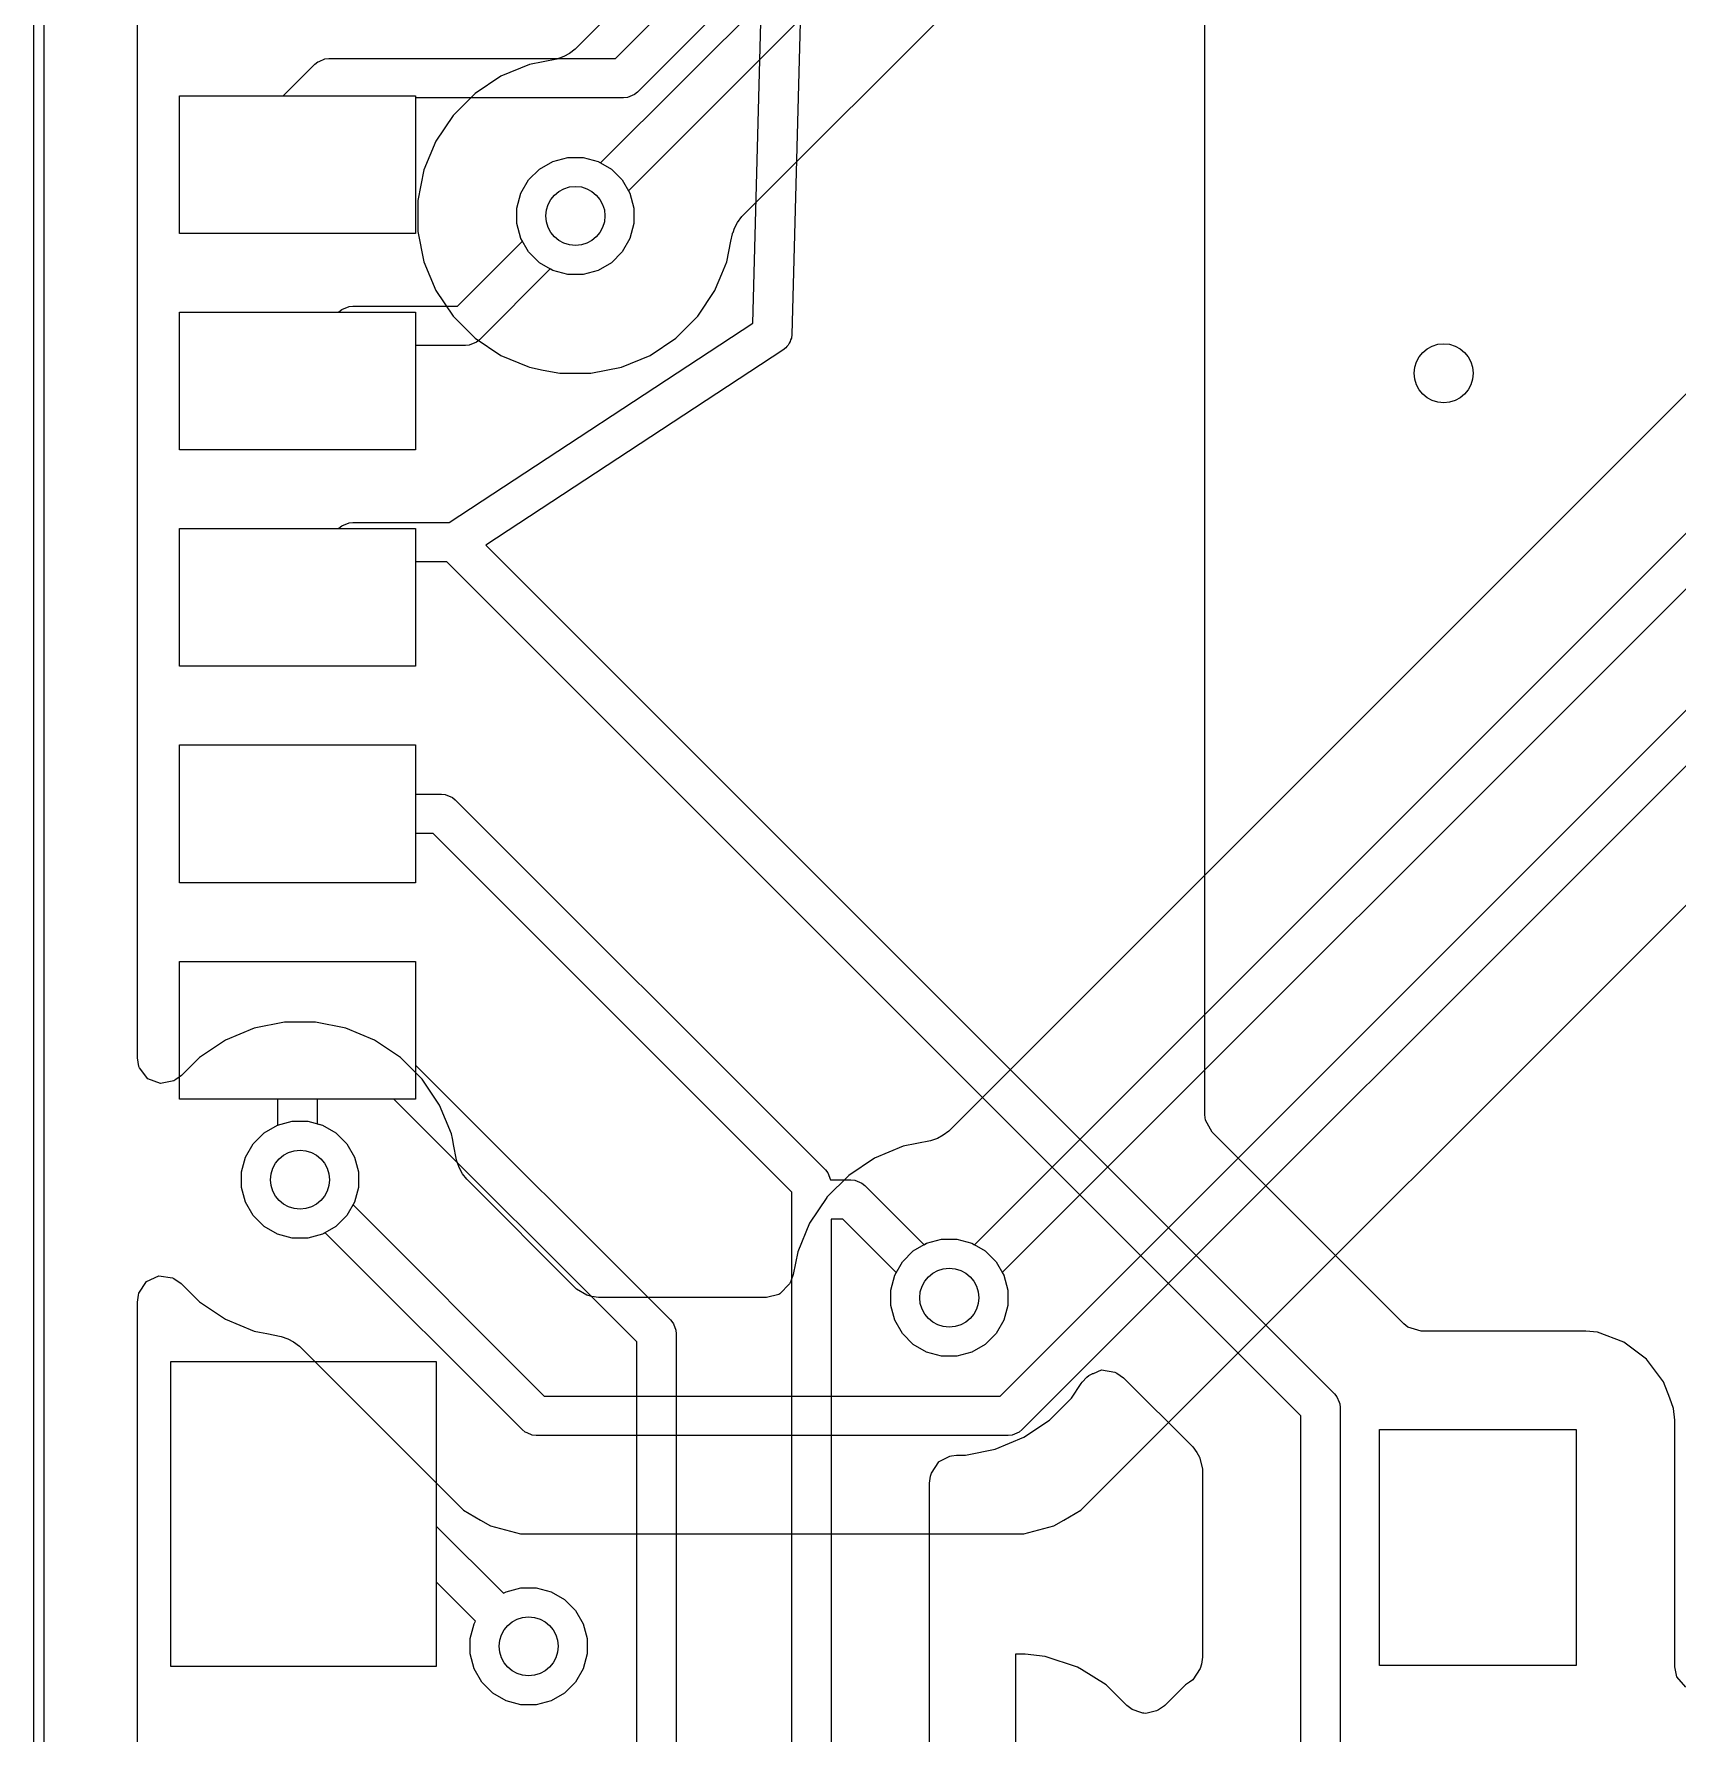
# Model space of a CAD drawing. Header units: millimetres. Extents: x 87.1 to 142.6, y -85.7 to -60.8.
# Drawn here: x 87.15 to 95.5, y -81.21 to -72.58 of the extents above; entities that cross this region are included whole.
import ezdxf

# ---------------------------------------------------------------- set-up
doc = ezdxf.new("R2010")
doc.units = ezdxf.units.MM
for name, color, linetype, true_color in [('B.Cu', 153, 'CONTINUOUS', 0x4d7fc4), ('Edge.Cuts', 254, 'CONTINUOUS', 0xd0d2cd), ('F.Cu', 13, 'CONTINUOUS', 0xc83434), ('F.Mask', 201, 'CONTINUOUS', 0xd864ff), ('F.Paste', 253, 'CONTINUOUS', 0xb4a09a)]:
    doc.layers.add(name, color=color, linetype=linetype, true_color=true_color)

msp = doc.modelspace()

# ---------------------------------------------------------------- linework, layer by layer
at = {"layer": 'B.Cu', "linetype": 'CONTINUOUS'}
for p, q in [((93.276161, -69.274601), (89.897947, -72.652815)), ((90.028078, -73.230499), (93.92929, -69.329289)), ((94.041421, -69.5), (90.1695, -73.371921)), ((90.746458, -73.502775), (94.199812, -70.049423)), ((91.928078, -78.730499), (100.530499, -70.128078)), ((99.728422, -70.222342), (91.797946, -78.152817)), ((100.671921, -70.2695), (92.0695, -78.871921)), ((87.6733, -77.780884), (87.6733, -70.578848)), ((92.058578, -79.5), (100.430499, -71.128079)), ((100.57192, -71.2695), (92.170711, -79.670711)), ((89.666493, -72.730265), (89.666475, -72.730272)), ((89.666498, -72.730264), (89.666493, -72.730265)), ((89.666508, -72.730261), (89.666498, -72.730264)), ((89.666509, -72.73026), (89.666508, -72.730261)), ((89.666515, -72.730259), (89.666509, -72.73026)), ((89.805363, -72.70264), (89.666515, -72.730259)), ((89.840599, -72.689854), (89.805363, -72.70264)), ((89.869693, -72.673967), (89.840599, -72.689854)), ((89.897947, -72.652816), (89.869693, -72.673967)), ((89.897947, -72.652815), (89.897947, -72.652816)), ((89.520807, -72.790613), (89.389708, -72.878211)), ((89.520824, -72.790603), (89.520807, -72.790613)), ((89.520833, -72.790598), (89.520824, -72.790603)), ((89.666475, -72.730272), (89.520833, -72.790598)), ((89.389701, -72.878217), (89.278217, -72.989701)), ((89.389707, -72.878212), (89.389701, -72.878217)), ((89.389708, -72.878211), (89.389707, -72.878212)), ((89.278211, -72.989708), (89.190613, -73.120807)), ((89.278212, -72.989707), (89.278211, -72.989708)), ((89.278217, -72.989701), (89.278212, -72.989707)), ((89.190598, -73.120833), (89.130264, -73.266496)), ((89.190603, -73.120824), (89.190598, -73.120833)), ((89.190613, -73.120807), (89.190603, -73.120824)), ((89.717372, -73.261994), (89.785195, -73.222836)), ((89.785195, -73.222836), (89.860842, -73.202567)), ((89.860842, -73.202567), (89.939158, -73.202567)), ((89.939158, -73.202567), (90.014805, -73.222836)), ((90.014805, -73.222836), (90.028078, -73.230499)), ((92.59796, -79.951272), (99.382821, -73.166412)), ((89.130257, -73.266527), (89.0995, -73.42115)), ((89.130264, -73.266496), (89.130257, -73.266527)), ((89.622836, -73.385195), (89.661994, -73.317372)), ((89.661994, -73.317372), (89.717372, -73.261994)), ((89.0995, -73.42115), (89.0995, -73.421153)), ((89.0995, -73.421153), (89.0995, -73.578846)), ((89.602567, -73.460842), (89.622836, -73.385195)), ((90.1695, -73.371921), (90.177164, -73.385195)), ((90.177164, -73.385195), (90.197433, -73.460842)), ((89.602567, -73.539158), (89.602567, -73.460842)), ((90.197433, -73.460842), (90.197433, -73.539158)), ((90.724266, -73.532979), (90.746458, -73.502775)), ((89.0995, -73.578848), (89.099499, -73.578848)), ((89.099499, -73.578848), (89.130257, -73.733471)), ((89.0995, -73.578846), (89.0995, -73.578848)), ((89.622836, -73.614805), (89.602567, -73.539158)), ((90.197433, -73.539158), (90.177164, -73.614805)), ((90.69068, -73.62821), (90.697961, -73.591602)), ((90.697961, -73.591602), (90.699022, -73.587657)), ((90.699022, -73.587657), (90.701278, -73.58396)), ((90.701278, -73.58396), (90.7089, -73.562355)), ((90.7089, -73.562355), (90.724266, -73.532979)), ((89.661994, -73.682628), (89.622836, -73.614805)), ((90.177164, -73.614805), (90.138006, -73.682628)), ((90.669737, -73.733497), (90.69068, -73.62821)), ((89.130257, -73.733471), (89.130264, -73.733502)), ((89.130264, -73.733502), (89.190598, -73.879165)), ((89.717372, -73.738006), (89.661994, -73.682628)), ((89.785195, -73.777164), (89.717372, -73.738006)), ((90.082628, -73.738006), (90.014805, -73.777164)), ((90.138006, -73.682628), (90.082628, -73.738006)), ((90.644676, -73.793999), (90.669737, -73.733497)), ((89.860842, -73.797433), (89.785195, -73.777164)), ((89.939158, -73.797433), (89.860842, -73.797433)), ((90.014805, -73.777164), (89.939158, -73.797433)), ((90.612854, -73.870827), (90.644676, -73.793999)), ((89.190598, -73.879165), (89.190603, -73.879174)), ((89.190603, -73.879174), (89.190613, -73.879191)), ((89.190613, -73.879191), (89.278211, -74.01029)), ((90.521789, -74.010289), (90.609394, -73.879179)), ((90.609394, -73.879179), (90.612854, -73.870827)), ((89.278211, -74.01029), (89.278212, -74.010291)), ((89.278212, -74.010291), (89.278217, -74.010297)), ((89.278217, -74.010297), (89.389701, -74.121781)), ((90.410289, -74.121789), (90.521789, -74.010289)), ((89.389701, -74.121781), (89.389707, -74.121786)), ((89.389707, -74.121786), (89.389711, -74.121789)), ((89.389711, -74.121789), (89.520814, -74.20939)), ((90.279179, -74.209394), (90.410289, -74.121789)), ((89.520814, -74.20939), (89.520827, -74.209397)), ((89.520827, -74.209397), (89.520829, -74.209397)), ((89.520829, -74.209397), (89.520833, -74.2094)), ((89.520833, -74.2094), (89.658678, -74.266497)), ((89.658678, -74.266497), (89.666495, -74.269734)), ((89.666495, -74.269734), (89.666506, -74.269738)), ((89.666506, -74.269738), (89.736795, -74.283719)), ((89.736795, -74.283719), (89.821153, -74.300499)), ((89.978845, -74.300499), (90.133497, -74.269737)), ((90.133497, -74.269737), (90.279179, -74.209394)), ((89.821153, -74.300499), (89.821156, -74.3005)), ((89.821156, -74.3005), (89.821158, -74.3005)), ((89.821158, -74.3005), (89.978844, -74.3005)), ((89.978844, -74.3005), (89.978845, -74.300499)), ((88.266496, -77.630264), (88.120833, -77.690598)), ((88.266527, -77.630257), (88.266496, -77.630264)), ((88.421153, -77.5995), (88.266527, -77.630257)), ((88.421155, -77.5995), (88.421153, -77.5995)), ((88.421158, -77.5995), (88.421155, -77.5995)), ((88.578842, -77.5995), (88.421158, -77.5995)), ((88.578845, -77.5995), (88.578842, -77.5995)), ((88.578847, -77.5995), (88.578845, -77.5995)), ((88.733471, -77.630257), (88.578847, -77.5995)), ((88.733502, -77.630264), (88.733471, -77.630257)), ((88.879165, -77.690598), (88.733502, -77.630264)), ((88.120807, -77.690613), (87.989708, -77.778211)), ((88.120824, -77.690603), (88.120807, -77.690613)), ((88.120833, -77.690598), (88.120824, -77.690603)), ((88.879172, -77.690602), (88.879165, -77.690598)), ((88.879185, -77.690609), (88.879172, -77.690602)), ((88.87919, -77.690612), (88.879185, -77.690609)), ((88.879191, -77.690613), (88.87919, -77.690612)), ((89.01029, -77.778211), (88.879191, -77.690613)), ((87.681113, -77.824204), (87.6733, -77.780884)), ((87.683797, -77.831402), (87.681113, -77.824204)), ((87.989701, -77.778217), (87.897587, -77.870331)), ((87.989707, -77.778212), (87.989701, -77.778217)), ((87.989708, -77.778211), (87.989707, -77.778212)), ((89.010291, -77.778212), (89.01029, -77.778211)), ((89.010297, -77.778217), (89.010291, -77.778212)), ((89.121781, -77.889701), (89.010297, -77.778217)), ((87.683799, -77.831406), (87.683797, -77.831402)), ((87.72567, -77.88734), (87.683799, -77.831406)), ((87.791135, -77.911756), (87.72567, -77.88734)), ((87.859408, -77.896904), (87.791135, -77.911756)), ((87.869332, -77.891485), (87.859408, -77.896904)), ((87.897586, -77.870334), (87.869332, -77.891485)), ((87.897587, -77.870331), (87.897586, -77.870334)), ((89.121786, -77.889707), (89.121781, -77.889701)), ((89.121789, -77.889711), (89.121786, -77.889707)), ((89.20939, -78.020814), (89.121789, -77.889711)), ((89.209397, -78.020827), (89.20939, -78.020814)), ((89.269735, -78.166498), (89.209397, -78.020827)), ((88.261994, -78.217372), (88.317372, -78.161994)), ((88.317372, -78.161994), (88.385195, -78.122836)), ((88.385195, -78.122836), (88.460842, -78.102567)), ((88.460842, -78.102567), (88.539158, -78.102567)), ((88.539158, -78.102567), (88.614805, -78.122836)), ((88.614805, -78.122836), (88.682628, -78.161994)), ((88.682628, -78.161994), (88.738006, -78.217372)), ((89.269737, -78.166503), (89.269735, -78.166498)), ((89.274382, -78.189854), (89.269737, -78.166503)), ((91.797946, -78.152817), (91.769693, -78.173967)), ((88.222836, -78.285195), (88.261994, -78.217372)), ((88.738006, -78.217372), (88.777164, -78.285195)), ((89.282268, -78.229499), (89.274382, -78.189854)), ((89.28242, -78.230264), (89.282268, -78.229499)), ((89.294424, -78.290613), (89.28242, -78.230264)), ((91.566475, -78.230272), (91.420833, -78.290598)), ((91.566493, -78.230265), (91.566475, -78.230272)), ((91.566498, -78.230264), (91.566493, -78.230265)), ((91.566508, -78.230261), (91.566498, -78.230264)), ((91.566509, -78.23026), (91.566508, -78.230261)), ((91.566515, -78.230259), (91.566509, -78.23026)), ((91.705363, -78.20264), (91.566515, -78.230259)), ((91.740599, -78.189854), (91.705363, -78.20264)), ((91.769693, -78.173967), (91.740599, -78.189854)), ((88.202567, -78.360842), (88.222836, -78.285195)), ((88.777164, -78.285195), (88.797433, -78.360842)), ((89.297358, -78.305362), (89.294424, -78.290613)), ((89.310144, -78.340599), (89.297358, -78.305362)), ((89.326031, -78.369693), (89.310144, -78.340599)), ((91.420807, -78.290613), (91.289708, -78.378211)), ((91.420824, -78.290603), (91.420807, -78.290613)), ((91.420833, -78.290598), (91.420824, -78.290603)), ((88.202567, -78.439158), (88.202567, -78.360842)), ((88.797433, -78.360842), (88.797433, -78.439158)), ((89.347181, -78.397946), (89.326031, -78.369693)), ((89.905004, -78.955769), (89.347181, -78.397946)), ((91.289701, -78.378217), (91.178217, -78.489701)), ((91.289707, -78.378212), (91.289701, -78.378217)), ((91.289708, -78.378211), (91.289707, -78.378212)), ((88.222836, -78.514805), (88.202567, -78.439158)), ((88.261994, -78.582628), (88.222836, -78.514805)), ((88.777164, -78.514805), (88.7695, -78.528078)), ((88.797433, -78.439158), (88.777164, -78.514805)), ((91.178211, -78.489708), (91.090613, -78.620807)), ((91.178212, -78.489707), (91.178211, -78.489708)), ((91.178217, -78.489701), (91.178212, -78.489707)), ((88.317372, -78.638006), (88.261994, -78.582628)), ((88.7695, -78.528078), (89.741421, -79.5)), ((88.385195, -78.677164), (88.317372, -78.638006)), ((88.460842, -78.697433), (88.385195, -78.677164)), ((88.614805, -78.677164), (88.539158, -78.697433)), ((88.628078, -78.6695), (88.614805, -78.677164)), ((89.629289, -79.67071), (88.628078, -78.6695)), ((91.090598, -78.620833), (91.030272, -78.766475)), ((91.090603, -78.620824), (91.090598, -78.620833)), ((91.090613, -78.620807), (91.090603, -78.620824)), ((88.539158, -78.697433), (88.460842, -78.697433)), ((91.030259, -78.766513), (91.007247, -78.882204)), ((91.030264, -78.766499), (91.030259, -78.766513)), ((91.030272, -78.766475), (91.030264, -78.766499)), ((91.561994, -78.817372), (91.617372, -78.761994)), ((91.617372, -78.761994), (91.685195, -78.722836)), ((91.685195, -78.722836), (91.760842, -78.702567)), ((91.760842, -78.702567), (91.839158, -78.702567)), ((91.839158, -78.702567), (91.914805, -78.722836)), ((91.914805, -78.722836), (91.928078, -78.730499)), ((91.522836, -78.885195), (91.561994, -78.817372)), ((87.681507, -78.97679), (87.719277, -78.918009)), ((87.719277, -78.918009), (87.782831, -78.88898)), ((87.782831, -78.88898), (87.851986, -78.898918)), ((87.851986, -78.898918), (87.858972, -78.902108)), ((87.858972, -78.902108), (87.895139, -78.927218)), ((87.895139, -78.927218), (87.989707, -79.021786)), ((90.988258, -78.929342), (90.939755, -78.979613)), ((90.995505, -78.915488), (90.988258, -78.929342)), ((91.007247, -78.882204), (90.995505, -78.915488)), ((91.502567, -78.960842), (91.522836, -78.885195)), ((92.0695, -78.871921), (92.077164, -78.885195)), ((92.077164, -78.885195), (92.097433, -78.960842)), ((87.6733, -79.02257), (87.678321, -78.987643)), ((87.6733, -83.002507), (87.6733, -79.02257)), ((87.678321, -78.987643), (87.681507, -78.97679)), ((87.989707, -79.021786), (87.989711, -79.021789)), ((87.989711, -79.021789), (88.120814, -79.10939)), ((89.957749, -78.987065), (89.905004, -78.955769)), ((89.982991, -78.994477), (89.957749, -78.987065)), ((90.017927, -78.9995), (89.982991, -78.994477)), ((90.872003, -78.9995), (90.017927, -78.9995)), ((90.933375, -78.983247), (90.872003, -78.9995)), ((90.93974, -78.979621), (90.933375, -78.983247)), ((90.939742, -78.979621), (90.93974, -78.979621)), ((90.939743, -78.979619), (90.939742, -78.979621)), ((90.939755, -78.979613), (90.939743, -78.979619)), ((91.502567, -79.039158), (91.502567, -78.960842)), ((92.097433, -78.960842), (92.097433, -79.039158)), ((88.120814, -79.10939), (88.120827, -79.109397)), ((88.120827, -79.109397), (88.266498, -79.169735)), ((91.522836, -79.114805), (91.502567, -79.039158)), ((91.561994, -79.182628), (91.522836, -79.114805)), ((92.077164, -79.114805), (92.038006, -79.182628)), ((92.097433, -79.039158), (92.077164, -79.114805)), ((88.266498, -79.169735), (88.266503, -79.169737)), ((88.266503, -79.169737), (88.293474, -79.175101)), ((88.293474, -79.175101), (88.331099, -79.182586)), ((88.331099, -79.182586), (88.331123, -79.18259)), ((88.331123, -79.18259), (88.331147, -79.182595)), ((88.331147, -79.182595), (88.404364, -79.197159)), ((88.404364, -79.197159), (88.437644, -79.208901)), ((91.617372, -79.238006), (91.561994, -79.182628)), ((92.038006, -79.182628), (91.982628, -79.238006)), ((88.437644, -79.208901), (88.467021, -79.224268)), ((88.467021, -79.224268), (88.497227, -79.246462)), ((88.497227, -79.246462), (89.214085, -79.96332)), ((91.685195, -79.277164), (91.617372, -79.238006)), ((91.760842, -79.297433), (91.685195, -79.277164)), ((91.914805, -79.277164), (91.839158, -79.297433)), ((91.982628, -79.238006), (91.914805, -79.277164)), ((91.839158, -79.297433), (91.760842, -79.297433)), ((89.741421, -79.5), (92.058578, -79.5)), ((89.644442, -79.683147), (89.629289, -79.67071)), ((89.655, -79.68752), (89.644442, -79.683147)), ((89.680491, -79.698079), (89.655, -79.68752)), ((89.7, -79.7), (89.680491, -79.698079)), ((92.1, -79.7), (89.7, -79.7)), ((92.119509, -79.698079), (92.1, -79.7)), ((92.155557, -79.683147), (92.119509, -79.698079)), ((92.170711, -79.670711), (92.155557, -79.683147)), ((89.214085, -79.96332), (89.214106, -79.963342)), ((89.214106, -79.963342), (89.215149, -79.964385)), ((89.215149, -79.964385), (89.219479, -79.968715)), ((89.219479, -79.968715), (89.21948, -79.968716)), ((89.21948, -79.968716), (89.331284, -80.08052)), ((92.468716, -80.08052), (92.58052, -79.968716)), ((92.58052, -79.968715), (92.597956, -79.951279)), ((92.58052, -79.968716), (92.58052, -79.968715)), ((92.597956, -79.951279), (92.59796, -79.951272)), ((89.331284, -80.08052), (89.417442, -80.130263)), ((89.417442, -80.130263), (89.468215, -80.159577)), ((92.331785, -80.159577), (92.382558, -80.130263)), ((92.382558, -80.130263), (92.468716, -80.08052)), ((89.468215, -80.159577), (89.620942, -80.2005)), ((89.620942, -80.2005), (89.620943, -80.2005)), ((89.620943, -80.2005), (92.01138, -80.2005)), ((92.01138, -80.2005), (92.011443, -80.200501)), ((92.011443, -80.200501), (92.013347, -80.200501)), ((92.013347, -80.200501), (92.020943, -80.200501)), ((92.020943, -80.200501), (92.179054, -80.200501)), ((92.179054, -80.200501), (92.179057, -80.200501)), ((92.179057, -80.200501), (92.331785, -80.159577))]:
    msp.add_line(p, q, dxfattribs=at)
at = {"layer": 'B.Cu'}
for centre in [(89.9, -73.5), (94.313415, -74.299999), (88.5, -78.4), (91.8, -79), (89.662, -80.772)]:
    msp.add_circle(centre, 0.15, dxfattribs=at)
at = {"layer": 'Edge.Cuts', "linetype": 'CONTINUOUS'}
for p, q in [((87.1478, -84.712184), (87.1478, -61.799331)), ((87.1978, -61.799331), (87.1978, -84.712184))]:
    msp.add_line(p, q, dxfattribs=at)
at = {"layer": 'F.Cu', "linetype": 'CONTINUOUS'}
for p, q in [((90.80141, -74.045106), (90.900035, -70.297369)), ((91.098927, -70.34207), (90.999965, -74.102631)), ((93.1, -75.772155), (93.1, -71.797844)), ((90.103176, -72.7), (90.445682, -72.357494)), ((90.615308, -72.470711), (90.215309, -72.870711)), ((88.416889, -72.888089), (88.575689, -72.729289)), ((88.575689, -72.729289), (88.590843, -72.716853)), ((88.590843, -72.716853), (88.596584, -72.714475)), ((88.596584, -72.714475), (88.626891, -72.701921)), ((88.626891, -72.701921), (88.6464, -72.7)), ((88.6464, -72.7), (90.103176, -72.7)), ((87.8876, -73.59), (87.8876, -72.89)), ((87.8876, -72.89), (88.415321, -72.89)), ((88.415321, -72.89), (88.416889, -72.888089)), ((90.144598, -72.9), (89.0876, -72.9)), ((89.0876, -72.9), (89.0876, -73.59)), ((90.164107, -72.898079), (90.144598, -72.9)), ((90.200155, -72.883147), (90.164107, -72.898079)), ((90.215309, -72.870711), (90.200155, -72.883147)), ((89.717372, -73.261994), (89.785195, -73.222836)), ((89.785195, -73.222836), (89.860842, -73.202567)), ((89.860842, -73.202567), (89.939158, -73.202567)), ((89.939158, -73.202567), (90.014805, -73.222836)), ((90.014805, -73.222836), (90.082628, -73.261994)), ((89.622836, -73.385195), (89.661994, -73.317372)), ((89.661994, -73.317372), (89.717372, -73.261994)), ((90.082628, -73.261994), (90.138006, -73.317372)), ((90.138006, -73.317372), (90.177164, -73.385195)), ((89.602567, -73.460842), (89.622836, -73.385195)), ((90.177164, -73.385195), (90.197433, -73.460842)), ((89.602567, -73.539158), (89.602567, -73.460842)), ((90.197433, -73.460842), (90.197433, -73.539158)), ((89.0876, -73.59), (87.8876, -73.59)), ((89.622836, -73.614805), (89.602567, -73.539158)), ((90.197433, -73.539158), (90.177164, -73.614805)), ((89.299778, -73.9588), (89.630499, -73.628078)), ((89.630499, -73.628078), (89.622836, -73.614805)), ((90.177164, -73.614805), (90.138006, -73.682628)), ((90.082628, -73.738006), (90.014805, -73.777164)), ((90.138006, -73.682628), (90.082628, -73.738006)), ((89.771921, -73.7695), (89.411911, -74.129511)), ((89.785195, -73.777164), (89.771921, -73.7695)), ((89.860842, -73.797433), (89.785195, -73.777164)), ((89.939158, -73.797433), (89.860842, -73.797433)), ((90.014805, -73.777164), (89.939158, -73.797433)), ((87.8876, -74.69), (87.8876, -73.99)), ((87.8876, -73.99), (88.696178, -73.99)), ((88.696178, -73.99), (88.698089, -73.988089)), ((88.698089, -73.988089), (88.713243, -73.975653)), ((88.713243, -73.975653), (88.749291, -73.960721)), ((88.749291, -73.960721), (88.7688, -73.9588)), ((88.7688, -73.9588), (89.299778, -73.9588)), ((89.257702, -75.0588), (90.80141, -74.045106)), ((90.999965, -74.102631), (90.997532, -74.122082)), ((89.3412, -74.1588), (89.0876, -74.1588)), ((89.0876, -74.1588), (89.0876, -74.69)), ((89.360709, -74.156879), (89.3412, -74.1588)), ((89.396757, -74.141947), (89.360709, -74.156879)), ((89.411911, -74.129511), (89.396757, -74.141947)), ((90.95489, -74.183589), (89.445179, -75.174957)), ((90.970142, -74.171275), (90.95489, -74.183589)), ((90.975169, -74.163879), (90.970142, -74.171275)), ((90.981657, -74.157725), (90.975169, -74.163879)), ((90.986032, -74.147901), (90.981657, -74.157725)), ((90.992079, -74.139007), (90.986032, -74.147901)), ((90.993893, -74.13025), (90.992079, -74.139007)), ((90.997532, -74.122082), (90.993893, -74.13025)), ((89.0876, -74.69), (87.8876, -74.69)), ((88.713243, -75.075653), (88.749291, -75.060721)), ((88.749291, -75.060721), (88.7688, -75.0588)), ((88.7688, -75.0588), (89.257702, -75.0588)), ((87.8876, -75.79), (87.8876, -75.09)), ((87.8876, -75.09), (88.696178, -75.09)), ((88.696178, -75.09), (88.698089, -75.088089)), ((88.698089, -75.088089), (88.713243, -75.075653)), ((89.445179, -75.174957), (93.758311, -79.48809)), ((89.246178, -75.2588), (89.0876, -75.2588)), ((89.0876, -75.2588), (89.0876, -75.79)), ((93.5876, -79.600221), (89.246178, -75.2588)), ((89.0876, -75.79), (87.8876, -75.79)), ((93.1, -77.767844), (93.1, -75.772155)), ((87.8876, -76.89), (87.8876, -76.19)), ((87.8876, -76.19), (89.0876, -76.19)), ((89.0876, -76.19), (89.0876, -76.44)), ((89.0876, -76.44), (89.2188, -76.44)), ((89.2188, -76.44), (89.238309, -76.441921)), ((89.238309, -76.441921), (89.274357, -76.456853)), ((89.274357, -76.456853), (89.289511, -76.469289)), ((89.289511, -76.469289), (91.170711, -78.35049)), ((89.177378, -76.64), (89.0876, -76.64)), ((89.0876, -76.64), (89.0876, -76.89)), ((91, -78.462621), (89.177378, -76.64)), ((89.0876, -76.89), (87.8876, -76.89)), ((87.8876, -77.99), (87.8876, -77.29)), ((87.8876, -77.29), (89.0876, -77.29)), ((89.0876, -77.29), (89.0876, -77.817378)), ((89.0876, -77.817378), (90.38321, -79.112989)), ((93.1, -78.070602), (93.1, -77.767844)), ((88.3876, -77.99), (87.8876, -77.99)), ((88.3876, -78.122191), (88.3876, -77.99)), ((88.977378, -77.99), (88.5876, -77.99)), ((88.5876, -77.99), (88.5876, -78.115546)), ((90.2125, -79.225121), (88.977378, -77.99)), ((93.102834, -78.09696), (93.1, -78.070602)), ((88.261994, -78.217372), (88.317372, -78.161994)), ((88.317372, -78.161994), (88.385195, -78.122836)), ((88.385195, -78.122836), (88.3876, -78.122191)), ((88.5876, -78.115546), (88.614805, -78.122836)), ((88.614805, -78.122836), (88.682628, -78.161994)), ((88.682628, -78.161994), (88.738006, -78.217372)), ((93.136319, -78.158283), (93.102834, -78.09696)), ((94.111217, -79.133181), (93.136319, -78.158283)), ((88.222836, -78.285195), (88.261994, -78.217372)), ((88.738006, -78.217372), (88.777164, -78.285195)), ((88.202567, -78.360842), (88.222836, -78.285195)), ((88.777164, -78.285195), (88.797433, -78.360842)), ((88.202567, -78.439158), (88.202567, -78.360842)), ((88.797433, -78.360842), (88.797433, -78.439158)), ((91.170711, -78.35049), (91.183148, -78.365643)), ((91.183148, -78.365643), (91.197379, -78.4)), ((91.197379, -78.4), (91.3, -78.4)), ((91.3, -78.4), (91.319509, -78.401921)), ((91.319509, -78.401921), (91.355557, -78.416853)), ((91.355557, -78.416853), (91.370711, -78.429289)), ((91.370711, -78.429289), (91.671921, -78.730499)), ((88.222836, -78.514805), (88.202567, -78.439158)), ((88.261994, -78.582628), (88.222836, -78.514805)), ((88.777164, -78.514805), (88.738006, -78.582628)), ((88.797433, -78.439158), (88.777164, -78.514805)), ((91, -78.5), (91, -78.462621)), ((91, -82.837), (91, -78.5)), ((88.317372, -78.638006), (88.261994, -78.582628)), ((88.738006, -78.582628), (88.682628, -78.638006)), ((91.258578, -78.6), (91.2, -78.6)), ((91.2, -78.6), (91.2, -82.844459)), ((91.530499, -78.871921), (91.258578, -78.6)), ((88.385195, -78.677164), (88.317372, -78.638006)), ((88.460842, -78.697433), (88.385195, -78.677164)), ((88.614805, -78.677164), (88.539158, -78.697433)), ((88.682628, -78.638006), (88.614805, -78.677164)), ((88.539158, -78.697433), (88.460842, -78.697433)), ((91.671921, -78.730499), (91.685195, -78.722836)), ((91.685195, -78.722836), (91.760842, -78.702567)), ((91.760842, -78.702567), (91.839158, -78.702567)), ((91.839158, -78.702567), (91.914805, -78.722836)), ((91.914805, -78.722836), (91.982628, -78.761994)), ((91.982628, -78.761994), (92.038006, -78.817372)), ((92.038006, -78.817372), (92.077164, -78.885195)), ((91.502567, -78.960842), (91.522836, -78.885195)), ((91.522836, -78.885195), (91.530499, -78.871921)), ((92.077164, -78.885195), (92.097433, -78.960842)), ((91.502567, -79.039158), (91.502567, -78.960842)), ((92.097433, -78.960842), (92.097433, -79.039158)), ((90.38321, -79.112989), (90.395647, -79.128142)), ((91.522836, -79.114805), (91.502567, -79.039158)), ((91.561994, -79.182628), (91.522836, -79.114805)), ((92.077164, -79.114805), (92.038006, -79.182628)), ((92.097433, -79.039158), (92.077164, -79.114805)), ((90.395647, -79.128142), (90.397734, -79.133181)), ((90.397734, -79.133181), (90.410579, -79.164191)), ((90.410579, -79.164191), (90.4125, -79.1837)), ((90.4125, -79.1837), (90.4125, -81.313)), ((91.617372, -79.238006), (91.561994, -79.182628)), ((92.038006, -79.182628), (91.982628, -79.238006)), ((94.131859, -79.149815), (94.111217, -79.133181)), ((94.198898, -79.1695), (94.131859, -79.149815)), ((95.035465, -79.1695), (94.198898, -79.1695)), ((95.035473, -79.1695), (95.035465, -79.1695)), ((95.035481, -79.1695), (95.035473, -79.1695)), ((95.035483, -79.169501), (95.035481, -79.1695)), ((95.095083, -79.175908), (95.035483, -79.169501)), ((95.229928, -79.226202), (95.095082, -79.175908)), ((95.095082, -79.175908), (95.095083, -79.175908)), ((90.2125, -81.313), (90.2125, -79.225121)), ((91.685195, -79.277164), (91.617372, -79.238006)), ((91.760842, -79.297433), (91.685195, -79.277164)), ((91.914805, -79.277164), (91.839158, -79.297433)), ((91.982628, -79.238006), (91.914805, -79.277164)), ((95.229935, -79.226206), (95.229928, -79.226202)), ((95.345144, -79.312452), (95.229935, -79.226206)), ((87.8426, -80.875), (87.8426, -79.325)), ((87.8426, -79.325), (89.1926, -79.325)), ((89.1926, -79.325), (89.1926, -80.161178)), ((91.839158, -79.297433), (91.760842, -79.297433)), ((92.532905, -79.384802), (92.573662, -79.367061)), ((92.573662, -79.367061), (92.642628, -79.378235)), ((92.642628, -79.378235), (92.652571, -79.382992)), ((95.345147, -79.312455), (95.345144, -79.312452)), ((95.431393, -79.427664), (95.345147, -79.312455)), ((92.421789, -79.510289), (92.471425, -79.436004)), ((92.471425, -79.436004), (92.475377, -79.430089)), ((92.475377, -79.430089), (92.498943, -79.403854)), ((92.498943, -79.403854), (92.509603, -79.394946)), ((92.509603, -79.394946), (92.525957, -79.387827)), ((92.525957, -79.387827), (92.528989, -79.385294)), ((92.528989, -79.385294), (92.532905, -79.384802)), ((92.652571, -79.382992), (92.68673, -79.407165)), ((92.68673, -79.407165), (93.038174, -79.758609)), ((95.431397, -79.427671), (95.431393, -79.427664)), ((95.462211, -79.510289), (95.431397, -79.427671)), ((92.310289, -79.621789), (92.421789, -79.510289)), ((93.758311, -79.48809), (93.770748, -79.503243)), ((93.770748, -79.503243), (93.782373, -79.531309)), ((93.782373, -79.531309), (93.785679, -79.539291)), ((93.785679, -79.539291), (93.7876, -79.5588)), ((95.481691, -79.562517), (95.462211, -79.510289)), ((92.179179, -79.709394), (92.310289, -79.621789)), ((93.5876, -81.313), (93.5876, -79.600221)), ((93.7876, -79.5588), (93.7876, -81.313)), ((95.488097, -79.622116), (95.481691, -79.562517)), ((95.488098, -79.622123), (95.488097, -79.622116)), ((95.488099, -79.622129), (95.488098, -79.622123)), ((95.4881, -80.876), (95.488099, -79.622129)), ((92.033497, -79.769737), (92.179179, -79.709394)), ((93.9876, -80.87), (93.9876, -79.67)), ((93.9876, -79.67), (94.9876, -79.67)), ((94.9876, -79.67), (94.9876, -80.87)), ((91.749041, -79.832457), (91.80392, -79.804977)), ((91.80392, -79.804977), (91.811479, -79.803333)), ((91.811479, -79.803333), (91.837832, -79.8005)), ((91.837832, -79.8005), (91.882964, -79.8005)), ((91.882964, -79.8005), (91.890814, -79.798118)), ((91.890814, -79.798118), (92.033497, -79.769737)), ((93.038174, -79.758609), (93.059323, -79.78686)), ((93.059323, -79.78686), (93.071931, -79.809949)), ((93.071931, -79.809949), (93.0871, -79.869378)), ((91.705523, -79.907393), (91.709927, -79.892395)), ((91.709927, -79.892395), (91.747672, -79.833644)), ((91.747672, -79.833644), (91.749041, -79.832457)), ((93.0871, -79.869378), (93.0871, -80.827916)), ((91.7005, -79.942329), (91.705523, -79.907393)), ((91.7005, -81.313), (91.7005, -79.942329)), ((89.1926, -80.161178), (89.533921, -80.502499)), ((89.392499, -80.643921), (89.1926, -80.444021)), ((89.1926, -80.444021), (89.1926, -80.875)), ((89.533921, -80.502499), (89.547195, -80.494836)), ((89.547195, -80.494836), (89.622842, -80.474567)), ((89.622842, -80.474567), (89.701158, -80.474567)), ((89.701158, -80.474567), (89.776805, -80.494836)), ((89.776805, -80.494836), (89.844628, -80.533994)), ((89.844628, -80.533994), (89.900006, -80.589372)), ((89.900006, -80.589372), (89.939164, -80.657195)), ((89.364567, -80.732842), (89.384836, -80.657195)), ((89.384836, -80.657195), (89.392499, -80.643921)), ((89.939164, -80.657195), (89.959433, -80.732842)), ((89.364567, -80.811158), (89.364567, -80.732842)), ((89.959433, -80.732842), (89.959433, -80.811158)), ((89.384836, -80.886805), (89.364567, -80.811158)), ((89.959433, -80.811158), (89.939164, -80.886805)), ((92.186654, -80.813), (92.1375, -80.813)), ((92.1375, -80.813), (92.1375, -81.313)), ((92.186659, -80.813), (92.186654, -80.813)), ((92.28765, -80.823318), (92.186659, -80.813)), ((92.451295, -80.877543), (92.28765, -80.823318)), ((93.0871, -80.827916), (93.082076, -80.862854)), ((89.1926, -80.875), (87.8426, -80.875)), ((89.423994, -80.954628), (89.384836, -80.886805)), ((89.939164, -80.886805), (89.900006, -80.954628)), ((92.451309, -80.87755), (92.451295, -80.877543)), ((92.451311, -80.877551), (92.451309, -80.87755)), ((92.472084, -80.890364), (92.451311, -80.877551)), ((92.598018, -80.968041), (92.472084, -80.890364)), ((93.075682, -80.884628), (93.037906, -80.943405)), ((93.082076, -80.862854), (93.075682, -80.884628)), ((94.9876, -80.87), (93.9876, -80.87)), ((95.499306, -80.927511), (95.4881, -80.876)), ((95.545061, -80.980315), (95.499306, -80.927511)), ((89.479372, -81.010006), (89.423994, -80.954628)), ((89.547195, -81.049164), (89.479372, -81.010006)), ((89.844628, -81.010006), (89.776805, -81.049164)), ((89.900006, -80.954628), (89.844628, -81.010006)), ((92.598031, -80.96805), (92.598018, -80.968041)), ((92.598034, -80.968052), (92.598031, -80.96805)), ((92.598038, -80.968055), (92.598034, -80.968052)), ((92.702542, -81.072559), (92.598038, -80.968055)), ((93.001647, -80.967662), (92.89818, -81.071127)), ((93.001652, -80.967658), (93.001647, -80.967662)), ((93.021807, -80.955226), (93.001652, -80.967658)), ((93.037906, -80.943405), (93.021807, -80.955226)), ((89.622842, -81.069433), (89.547195, -81.049164)), ((89.701158, -81.069433), (89.622842, -81.069433)), ((89.776805, -81.049164), (89.701158, -81.069433)), ((92.723176, -81.089187), (92.702542, -81.072559)), ((92.729688, -81.093372), (92.723176, -81.089187)), ((92.774645, -81.108338), (92.729688, -81.093372)), ((92.783933, -81.112316), (92.774645, -81.108338)), ((92.852836, -81.100734), (92.798663, -81.113194)), ((92.864673, -81.094985), (92.852836, -81.100734)), ((92.893903, -81.075205), (92.864673, -81.094985)), ((92.895015, -81.07338), (92.893903, -81.075205)), ((92.89818, -81.071127), (92.895015, -81.07338)), ((92.785702, -81.112018), (92.783933, -81.112316)), ((92.787863, -81.112738), (92.785702, -81.112018)), ((92.789775, -81.112875), (92.787863, -81.112738)), ((92.789777, -81.112839), (92.789775, -81.112875)), ((92.798662, -81.113194), (92.789777, -81.112839)), ((92.798663, -81.113194), (92.798662, -81.113194))]:
    msp.add_line(p, q, dxfattribs=at)
at = {"layer": 'F.Cu'}
for centre in [(89.9, -73.5), (94.313415, -74.299999), (88.5, -78.4), (91.8, -79), (89.662, -80.772)]:
    msp.add_circle(centre, 0.15, dxfattribs=at)
at = {"layer": 'F.Mask', "linetype": 'CONTINUOUS'}
for p, q in [((87.8876, -73.59), (87.8876, -72.89)), ((87.8876, -72.89), (89.0876, -72.89)), ((89.0876, -72.89), (89.0876, -73.59)), ((89.0876, -73.59), (87.8876, -73.59)), ((87.8876, -74.69), (87.8876, -73.99)), ((87.8876, -73.99), (89.0876, -73.99)), ((89.0876, -73.99), (89.0876, -74.69)), ((89.0876, -74.69), (87.8876, -74.69)), ((87.8876, -75.79), (87.8876, -75.09)), ((87.8876, -75.09), (89.0876, -75.09)), ((89.0876, -75.09), (89.0876, -75.79)), ((89.0876, -75.79), (87.8876, -75.79)), ((87.8876, -76.89), (87.8876, -76.19)), ((87.8876, -76.19), (89.0876, -76.19)), ((89.0876, -76.19), (89.0876, -76.89)), ((89.0876, -76.89), (87.8876, -76.89)), ((87.8876, -77.99), (87.8876, -77.29)), ((87.8876, -77.29), (89.0876, -77.29)), ((89.0876, -77.29), (89.0876, -77.99)), ((89.0876, -77.99), (87.8876, -77.99)), ((87.8426, -80.875), (87.8426, -79.325)), ((87.8426, -79.325), (89.1926, -79.325)), ((89.1926, -79.325), (89.1926, -80.875)), ((93.9876, -80.87), (93.9876, -79.67)), ((93.9876, -79.67), (94.9876, -79.67)), ((94.9876, -79.67), (94.9876, -80.87)), ((89.1926, -80.875), (87.8426, -80.875)), ((94.9876, -80.87), (93.9876, -80.87))]:
    msp.add_line(p, q, dxfattribs=at)
at = {"layer": 'F.Paste', "linetype": 'CONTINUOUS'}
for p, q in [((87.8876, -73.59), (87.8876, -72.89)), ((87.8876, -72.89), (89.0876, -72.89)), ((89.0876, -72.89), (89.0876, -73.59)), ((89.0876, -73.59), (87.8876, -73.59)), ((87.8876, -74.69), (87.8876, -73.99)), ((87.8876, -73.99), (89.0876, -73.99)), ((89.0876, -73.99), (89.0876, -74.69)), ((89.0876, -74.69), (87.8876, -74.69)), ((87.8876, -75.79), (87.8876, -75.09)), ((87.8876, -75.09), (89.0876, -75.09)), ((89.0876, -75.09), (89.0876, -75.79)), ((89.0876, -75.79), (87.8876, -75.79)), ((87.8876, -76.89), (87.8876, -76.19)), ((87.8876, -76.19), (89.0876, -76.19)), ((89.0876, -76.19), (89.0876, -76.89)), ((89.0876, -76.89), (87.8876, -76.89)), ((87.8876, -77.99), (87.8876, -77.29)), ((87.8876, -77.29), (89.0876, -77.29)), ((89.0876, -77.29), (89.0876, -77.99)), ((89.0876, -77.99), (87.8876, -77.99)), ((87.8426, -80.875), (87.8426, -79.325)), ((87.8426, -79.325), (89.1926, -79.325)), ((89.1926, -79.325), (89.1926, -80.875)), ((93.9876, -80.87), (93.9876, -79.67)), ((93.9876, -79.67), (94.9876, -79.67)), ((94.9876, -79.67), (94.9876, -80.87)), ((89.1926, -80.875), (87.8426, -80.875)), ((94.9876, -80.87), (93.9876, -80.87))]:
    msp.add_line(p, q, dxfattribs=at)

doc.saveas('drawing.dxf')
